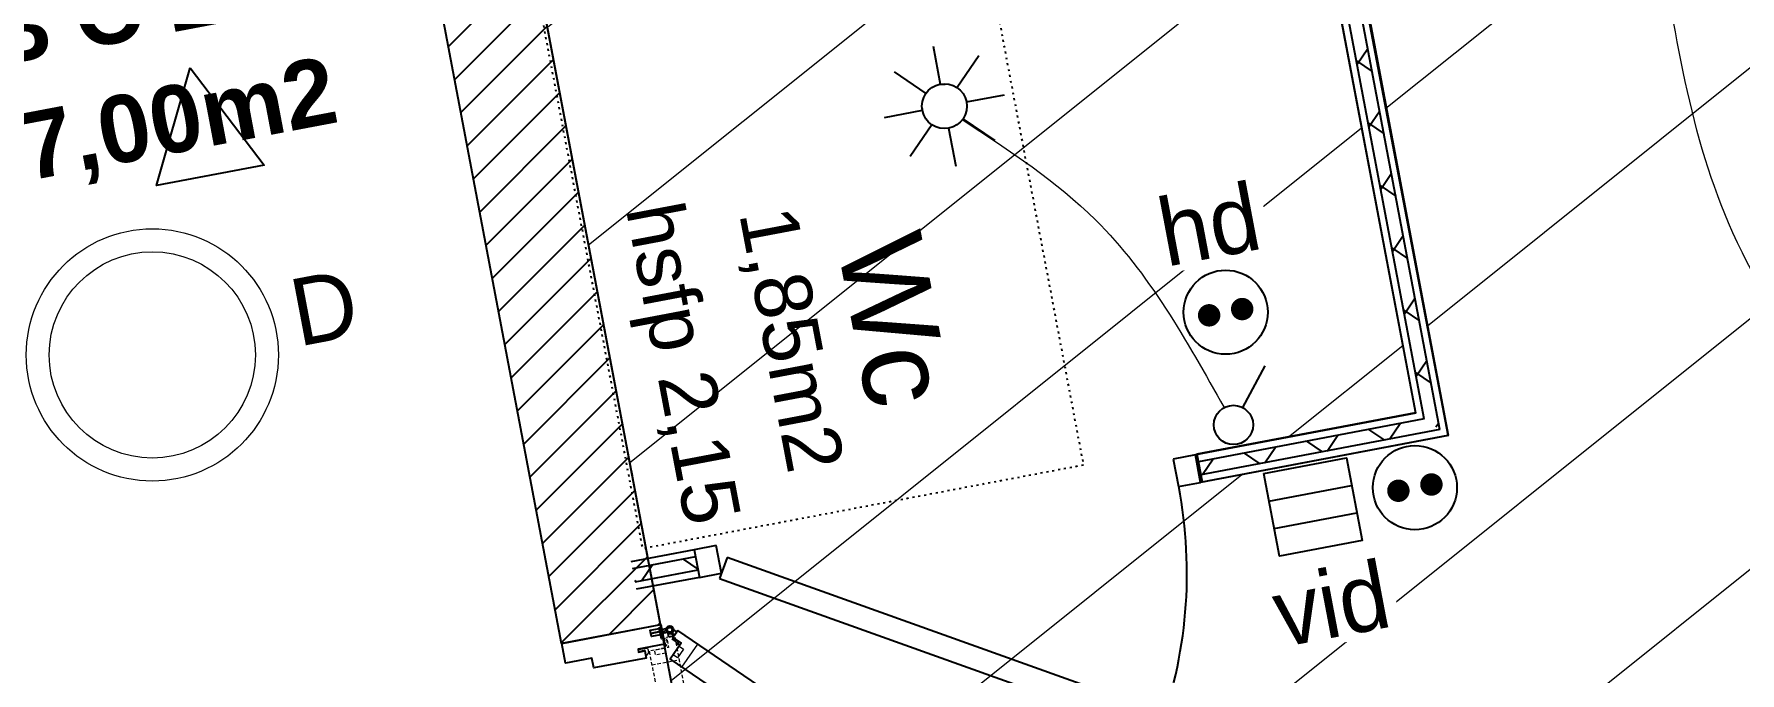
# Model space of a CAD drawing. Header units: centimetres. Extents: x 187368 to 251255, y -383447 to -322514.
# Drawn here: x 200292 to 203335, y -342576 to -341437 of the extents above; entities that cross this region are included whole.
import ezdxf

# ---------------------------------------------------------------- set-up
doc = ezdxf.new("R2010")
doc.units = ezdxf.units.CM
doc.linetypes.add('Style de ligne -16', pattern=[0.192476, 0.123031, -0.069444])
doc.linetypes.add('Style de ligne -5', pattern=[0.20828, 0.069425, -0.138855])
doc.layers.get('0').update_dxf_attribs({"color": 252})
doc.layers.add('3-BAT C-Niveau 2', color=252, linetype='Continuous')
doc.layers.add('prlm-ELEC-CFA', color=1, linetype='Continuous', lineweight=25)
doc.layers.add('prlm-ELEC-CFO', color=1, linetype='Continuous', lineweight=25)
doc.styles.add('Geneva (bold)', font='arialbd.ttf')
doc.styles.add('Helvetica', font='arial.ttf')
doc.styles.add('prlm-elec-cfa', font='comic.ttf', dxfattribs={"height": 12})
doc.styles.add('prlm-elec-cfo', font='comic.ttf', dxfattribs={"height": 12})

# ---------------------------------------------------------------- blocks, each defined once
blk = doc.blocks.new('xi.PCHD')
at = {"color": 0, "lineweight": 5}
blk.add_wipeout([(-7.5, -7.5), (7.5, -7.5), (7.5, 7.5), (-7.5, 7.5)], dxfattribs=at).dxf.layer = 'prlm-ELEC-CFO'
at = {"layer": 'prlm-ELEC-CFO', "color": 0, "linetype": 'ByBlock', "lineweight": 5, "const_width": 2}
for points in [[(-4, 0, 1), (-2, 0, 1)], [(2, 0, 1), (4, 0, 1)]]:
    blk.add_lwpolyline(points, format="xyb", close=True, dxfattribs=at)
at = {"layer": 'prlm-ELEC-CFO', "color": 0, "linetype": 'ByBlock', "lineweight": -2}
blk.add_circle((0, 0), 7.5, dxfattribs=at)
blk = doc.blocks.new('xi.SPOT')
at = {"color": 0, "lineweight": 5}
blk.add_wipeout([(-4, 0), (-2.83, -2.83), (0, -4), (2.83, -2.83), (4, 0), (2.83, 2.83), (0, 4), (-2.83, 2.83)], dxfattribs=at).dxf.layer = 'prlm-ELEC-CFO'
at = {"layer": 'prlm-ELEC-CFO', "color": 0, "linetype": 'ByBlock', "lineweight": -2, "flags": 128}
for points in [[(0, 10.88), (0, 4)], [(-7.69, 7.69), (-2.83, 2.83)], [(7.69, 7.69), (2.83, 2.83)], [(-10.88, 0), (-4, 0)], [(4, 0), (10.88, 0)], [(-2.83, -2.83), (-7.69, -7.69)], [(2.83, -2.83), (7.69, -7.69)], [(0, -4), (0, -10.88)]]:
    blk.add_lwpolyline(points, dxfattribs=at)
at = {"layer": 'prlm-ELEC-CFO', "color": 0, "linetype": 'ByBlock', "lineweight": -2}
blk.add_circle((0, 0), 4, dxfattribs=at)
blk = doc.blocks.new('xi.SA')
at = {"layer": 'prlm-ELEC-CFO', "color": 0}
blk.add_lwpolyline([(0.2, -1.28), (5.5, 5.28)], dxfattribs=at)
blk.add_circle((-2, -4), 3.5, dxfattribs=at)
blk = doc.blocks.new('xi.PC')
at = {"color": 0, "lineweight": 5}
blk.add_wipeout([(-7.5, -7.5), (7.5, -7.5), (7.5, 7.5), (-7.5, 7.5)], dxfattribs=at).dxf.layer = 'prlm-ELEC-CFO'
at = {"layer": 'prlm-ELEC-CFO', "color": 0, "linetype": 'ByBlock', "lineweight": 5, "const_width": 2}
for points in [[(-4, 0, 1), (-2, 0, 1)], [(2, 0, 1), (4, 0, 1)]]:
    blk.add_lwpolyline(points, format="xyb", close=True, dxfattribs=at)
at = {"layer": 'prlm-ELEC-CFO', "color": 0, "linetype": 'ByBlock', "lineweight": -2}
blk.add_circle((0, 0), 7.5, dxfattribs=at)
blk = doc.blocks.new('xi.VID')
at = {"layer": 'prlm-ELEC-CFA', "color": 0, "linetype": 'ByBlock', "lineweight": -2, "flags": 128}
blk.add_lwpolyline([(-7.5, 7.5), (7.5, 7.5), (7.5, -7.5), (-7.5, -7.5)], close=True, dxfattribs=at)
at = {"layer": 'prlm-ELEC-CFA', "color": 0}
for points in [[(-7.5, 2.5), (7.5, 2.5)], [(-7.5, -2.5), (7.5, -2.5)]]:
    blk.add_lwpolyline(points, dxfattribs=at)
blk = doc.blocks.new('xi.lumD')
at = {"layer": 'prlm-ELEC-CFO', "color": 0, "linetype": 'ByBlock', "lineweight": 13}
for radius in [22.49, 18.39]:
    blk.add_circle((0, 0), radius, dxfattribs=at)
blk = doc.blocks.new('hsfp 2.15')
at = {"insert": (0, -0.78), "char_height": 10.087, "attachment_point": 2, "line_spacing_factor": 0.834288, "style": 'Helvetica'}
blk.add_mtext('hsfp 2,15', dxfattribs=at)

msp = doc.modelspace()

# ---------------------------------------------------------------- hatches: boundary and pattern name
at = {"linetype": 'Continuous', "lineweight": 18}
h = msp.add_hatch(dxfattribs=at)
h.set_pattern_fill('BA 13', color=256, scale=10, style=0, pattern_type=2)
h.set_pattern_definition([(218.65981, (66931.62, 115456.3), (-199.24783, 287.75041), [])])
h.paths.add_polyline_path([(204000, -341924.6), (204741.4, -341784.2), (205703.4, -346864), (204524.4, -347087.2), (203865.6, -343607.5), (203473.1, -343682.1), (203597.6, -344340.4), (201824.4, -344676), (201695.2, -343994), (201694.3, -343994.6), (201619.9, -343601.5), (201619.8, -343601.1), (201694.3, -343994.2), (201619.8, -343601.1), (201619.8, -343601.1), (201141.6, -341075.9), (202510.9, -340816.6), (202756.2, -342112.6), (202366.2, -342186.4), (202375.5, -342235.6), (202814.6, -342152.4), (202464.1, -340314.4), (203652.1, -340089.4)])
at = {"linetype": 'Continuous'}
h = msp.add_hatch(dxfattribs=at)
h.set_pattern_fill('02_ISOLANT', color=256, scale=10, angle=100.7191, style=0, pattern_type=2)
h.set_pattern_definition([(145.719065, (66931.62, 115456.28), (-45.060091, -66.102861), []), (235.719065, (66931.62, 115456.28), (-66.102861, 45.060091), [])])
h.paths.add_polyline_path([(202771.8, -342123.2), (202799.8, -342142.3), (202465.4, -340375.9), (202448.1, -340413.4)])
h = msp.add_hatch(dxfattribs=at)
h.set_pattern_fill('02_ISOLANT', color=256, scale=10, angle=-169.2764, style=0, pattern_type=2)
h.set_pattern_definition([(235.723595, (66931.62, 115456.28), (66.106423, -45.054865), []), (325.723595, (66931.62, 115456.28), (-45.054865, -66.106423), [])])
h.paths.add_polyline_path([(202799.8, -342142.3), (202771.8, -342123.2), (202365.8, -342200.1), (202370.3, -342223.7)])
h = msp.add_hatch(dxfattribs=at)
h.set_pattern_fill('02_ISOLANT', color=256, scale=10, angle=-169.2764, style=0, pattern_type=2)
h.set_pattern_definition([(235.723595, (66931.62, 115456.28), (66.106423, -45.054865), []), (325.723595, (66931.62, 115456.28), (-45.054865, -66.106423), [])])
h.paths.add_polyline_path([(201476.2, -342393), (201471.7, -342369.4), (201359, -342390.8), (201363.5, -342414.3)])
at = {"layer": '3-BAT C-Niveau 2', "linetype": 'Continuous'}
h = msp.add_hatch(dxfattribs=at)
h.set_pattern_fill('MURS MACONNERIE-2', color=256, scale=10, style=0, pattern_type=2)
h.set_pattern_definition([(45, (67117.507, 115456.283), (-31.2347524, 39.0434405), [])])
h.paths.add_polyline_path([(201232.6, -342523.7), (201409.5, -342490.2), (200372.5, -337014.5), (200195.6, -337048)])

# ---------------------------------------------------------------- linework, layer by layer
at = {"linetype": 'Continuous', "lineweight": 25}
for p, q in [((202815, -342152.7), (202474.8, -340355.6)), ((202756.6, -342112.9), (202438.7, -340433.7)), ((202756.6, -342112.9), (202363.4, -342187.3)), ((202815, -342152.7), (202372.7, -342236.4)), ((202363.4, -342187.3), (202372.7, -342236.4)), ((201469.3, -342356.6), (201356.6, -342378)), ((201469.3, -342356.6), (201478.6, -342405.8)), ((201478.6, -342405.8), (201365.9, -342427.1))]:
    msp.add_line(p, q, dxfattribs=at)
at = {"linetype": 'Continuous'}
for p, q in [((202799.8, -342142.3), (202465.4, -340375.9)), ((202799.8, -342142.3), (202465.4, -340375.9)), ((202756.6, -342112.9), (202438.7, -340433.7)), ((202771.8, -342123.2), (202448.1, -340413.4)), ((202771.8, -342123.2), (202448.1, -340413.4)), ((202771.8, -342123.2), (202365.8, -342200.1)), ((202771.8, -342123.2), (202365.8, -342200.1)), ((202799.8, -342142.3), (202370.3, -342223.7)), ((202799.8, -342142.3), (202370.3, -342223.7)), ((202815, -342152.7), (202372.7, -342236.4)), ((202363.4, -342187.3), (202324.1, -342194.8)), ((202324.1, -342194.8), (202333.4, -342243.9)), ((202372.7, -342236.5), (202363.4, -342187.3)), ((202333.4, -342243.9), (202372.7, -342236.5)), ((201508.6, -342349.2), (201469.3, -342356.6)), ((201517.9, -342398.3), (201508.6, -342349.2)), ((201471.7, -342369.4), (201359, -342390.8)), ((201471.7, -342369.4), (201359, -342390.8)), ((201469.3, -342356.6), (201478.6, -342405.8)), ((201528, -342370.1), (201514.5, -342407.8)), ((202309.6, -342649.5), (201528, -342370.1)), ((201476.2, -342393), (201363.5, -342414.3)), ((201476.2, -342393), (201363.5, -342414.3)), ((201478.6, -342405.8), (201365.9, -342427.1)), ((201478.6, -342405.8), (201517.9, -342398.3)), ((201514.5, -342407.8), (202296.1, -342687.1)), ((201408.6, -342502.6), (201417.2, -342501))]:
    msp.add_line(p, q, dxfattribs=at)
at = {"linetype": 'Continuous', "lineweight": 18}
msp.add_line((201447.6, -342566.1), (201475.8, -342524.8), dxfattribs=at)
at = {"linetype": 'Style de ligne -16', "lineweight": 18, "ltscale": 50.8}
msp.add_line((201394, -342562), (201443.1, -342552.7), dxfattribs=at)
at = {"linetype": 'Continuous', "flags": 128}
for points in [[(204000, -341924.6), (204741.4, -341784.2), (205703.4, -346864), (204524.4, -347087.2), (203865.6, -343607.5), (203473.1, -343682.1), (203597.6, -344340.4), (201824.4, -344676), (201695.2, -343994), (201694.3, -343994.6), (201619.9, -343601.5), (201619.8, -343601.1), (201694.3, -343994.2), (201619.8, -343601.1), (201619.8, -343601.1), (201141.6, -341075.9), (202510.9, -340816.6), (202756.2, -342112.6), (202366.2, -342186.4), (202375.5, -342235.6), (202814.6, -342152.4), (202464.1, -340314.4), (203652.1, -340089.4)], [(201233.1, -342523.6), (201409.9, -342490.1), (201416.6, -342525.1), (201369.3, -342534.1), (201370.3, -342538.9), (201381.1, -342536.9), (201383.6, -342549.7), (201290.2, -342567.4), (201286.9, -342549.7), (201239.7, -342558.6)], [(201407.5, -342497), (201408.6, -342502.6), (201392, -342505.7), (201390.9, -342500.1)], [(201408.6, -342502.6), (201409.6, -342508.2), (201393, -342511.3), (201392, -342505.7)], [(201410.9, -342494.9), (201414.6, -342514.8), (201411, -342515.5), (201407.2, -342495.6)], [(201440.1, -342500.5), (201431.6, -342512.9), (201446.3, -342522.9), (201426.6, -342551.8), (202187.4, -343070.4), (202207.1, -343041.4), (202221.8, -343051.5), (202230.3, -343039.1)]]:
    msp.add_lwpolyline(points, close=True, dxfattribs=at)
at = {"linetype": 'Style de ligne -5', "ltscale": 50.8, "flags": 128}
msp.add_lwpolyline([(202163.7, -342205.8), (201377.7, -342354.7), (201135.8, -341077.4), (201921.8, -340928.5)], close=True, dxfattribs=at)
at = {"linetype": 'Continuous', "flags": 128}
for points in [[(201411.5, -342498.3), (201419.4, -342496.8, 0.143165), (201419, -342500.6, 0.143165), (201420.7, -342504.1), (201412.9, -342505.6)], [(201424.4, -342512.3), (201423.2, -342505.7, 0.143165), (201427, -342506.1, 0.143165), (201430.5, -342504.3), (201431.7, -342510.9)], [(201434, -342509.4), (201428.5, -342505.7, 0.143165), (201431.4, -342503.2, 0.143165), (201432.6, -342499.5), (201438.2, -342503.3)]]:
    msp.add_lwpolyline(points, format="xyb", close=True, dxfattribs=at)
at = {"linetype": 'Continuous', "lineweight": 18, "flags": 128}
for points in [[(201370.5, -342534.6), (201385.2, -342531.8), (201386.8, -342533), (201388.1, -342539.6), (201384.7, -342544.6), (201383.6, -342544.8), (201381.9, -342535.7), (201371.1, -342537.8)], [(201442.5, -342528.6), (201450.2, -342533.9), (201439.8, -342549.2), (201432, -342543.9)]]:
    msp.add_lwpolyline(points, close=True, dxfattribs=at)
at = {"linetype": 'Style de ligne -16', "lineweight": 18, "ltscale": 50.8, "flags": 128}
for points in [[(201435.1, -342510.3), (201420.3, -342513.1), (201423.6, -342530.6), (201389.2, -342537.1), (201560.6, -343441.7), (201594.9, -343435.2), (201598.3, -343452.7), (201613, -343449.9)], [(201416.9, -342531.8), (201418.7, -342541.1), (201400.4, -342544.5), (201398.6, -342535.3)]]:
    msp.add_lwpolyline(points, close=True, dxfattribs=at)
msp.add_lwpolyline([(201417.6, -342528.9), (201418.3, -342522.8), (201416.7, -342514.4), (201419.4, -342513.9), (201420.9, -342521.7), (201418.9, -342529), (201417.6, -342528.9)], dxfattribs=at)
at = {"linetype": 'Continuous', "lineweight": 18, "flags": 128}
msp.add_lwpolyline([(201440.9, -342526), (201437.1, -342521.2), (201430, -342516.4), (201431.6, -342514.1), (201438.2, -342518.6), (201441.9, -342525.2), (201440.9, -342526)], dxfattribs=at)
at = {"linetype": 'Continuous'}
for radius in [6.89, 4.29]:
    msp.add_circle((201425.8, -342499.3), radius, dxfattribs=at)
msp.add_arc((201517.9, -342398.3), 830.5, 339.6405, 10.7236, dxfattribs=at)
at = {"layer": '3-BAT C-Niveau 2', "linetype": 'Continuous', "lineweight": 25}
for p, q in [((201409.5, -342490.2), (200372.5, -337014.5)), ((201321.9, -342028), (200372.5, -337014.5)), ((201232.6, -342523.7), (200195.6, -337048)), ((201232.6, -342523.7), (200997.5, -341282.3)), ((201359.1, -342224.5), (201355.4, -342204.8)), ((201409.5, -342490.2), (201392.6, -342401.3)), ((201409.5, -342490.2), (201232.6, -342523.7))]:
    msp.add_line(p, q, dxfattribs=at)
at = {"layer": '3-BAT C-Niveau 2', "linetype": 'Continuous', "flags": 128}
msp.add_lwpolyline([(200570.2, -341497.5), (200702.1, -341671), (200510.5, -341707.1)], close=True, dxfattribs=at)
at = {"layer": 'prlm-ELEC-CFO', "lineweight": 13}
msp.add_spline([(204269.7, -342662.5), (203314.5, -341773.6), (203185.9, -341215.7)], degree=3, dxfattribs=at)

# ---------------------------------------------------------------- block references
at = {"xscale": 10, "yscale": 10, "zscale": 10, "rotation": 280.7235947438887}
msp.add_blockref('hsfp 2.15', (201508, -342013.1), dxfattribs=at)

# ---------------------------------------------------------------- texts
at = {"insert": (201900.8, -341932.3), "char_height": 151.309, "attachment_point": 2, "rotation": 280.7236, "line_spacing_factor": 0.834288, "style": 'Helvetica'}
msp.add_mtext('Wc\\P{\\H0.6752x;1,85m2}\\P', dxfattribs=at)
at = {"layer": '3-BAT C-Niveau 2', "insert": (200485.7, -341504.8), "char_height": 120, "attachment_point": 5, "rotation": 10.7236, "line_spacing_factor": 1.060906, "style": 'Geneva (bold)'}
msp.add_mtext('T3 C 206\\P57,00m2', dxfattribs=at)

# ---------------------------------------------------------------- next in the draw order: block references
at = {"layer": 'prlm-ELEC-CFO', "xscale": 10, "yscale": 10, "zscale": 10, "rotation": 10.72360141139323}
msp.add_blockref('xi.PC', (202755.1, -342245.8), dxfattribs=at)

# ---------------------------------------------------------------- next in the draw order: texts
at = {"layer": 'prlm-ELEC-CFA', "lineweight": 20, "insert": (202606, -342453.8), "char_height": 120, "attachment_point": 5, "rotation": 10.7236, "line_spacing_factor": 0.8, "style": 'prlm-elec-cfa', "bg_fill": 3, "box_fill_scale": 1.1, "bg_fill_color": 256, "bg_fill_transparency": 0}
msp.add_mtext('vid', dxfattribs=at)
at = {"layer": 'prlm-ELEC-CFO', "lineweight": 20, "char_height": 120, "rotation": 10.7236, "line_spacing_factor": 0.8, "style": 'prlm-elec-cfo', "bg_fill": 3, "bg_fill_color": 256, "bg_fill_transparency": 0}
for s, insert, attachment_point, box_fill_scale in [('hd', (202388, -341777.5), 5, 1.1), ('D', (200798.3, -341865.8), 2, 0.95)]:
    msp.add_mtext(s, dxfattribs=dict(at, insert=insert, attachment_point=attachment_point, box_fill_scale=box_fill_scale))

# ---------------------------------------------------------------- next in the draw order: block references
at = {"layer": 'prlm-ELEC-CFA', "xscale": 10, "yscale": 10, "zscale": 10, "rotation": 10.72360141139323}
msp.add_blockref('xi.VID', (202573.1, -342280.3), dxfattribs=at)
at = {"layer": 'prlm-ELEC-CFO', "xscale": 10, "yscale": 10, "zscale": 10}
for name, p, rotation in [('xi.lumD', (200502.8, -342009.2), 10.72360141139267), ('xi.PCHD', (202417.5, -341933), 10.72360141139323)]:
    msp.add_blockref(name, p, dxfattribs=dict(at, rotation=rotation))

# ---------------------------------------------------------------- next in the draw order: linework, layer by layer
at = {"layer": 'prlm-ELEC-CFO', "lineweight": 13}
msp.add_spline([(201947.7, -341589.7), (202185.5, -341768.6), (202414.8, -342103.2)], degree=3, dxfattribs=at)

# ---------------------------------------------------------------- next in the draw order: block references
at = {"layer": 'prlm-ELEC-CFO', "xscale": 10, "yscale": 10, "zscale": 10, "rotation": 10.72360141139323}
msp.add_blockref('xi.SA', (202443.6, -342091), dxfattribs=at)

# ---------------------------------------------------------------- next in the draw order: block references
msp.add_blockref('xi.SPOT', (201915.8, -341565.6), dxfattribs=at)

doc.saveas('drawing.dxf')
